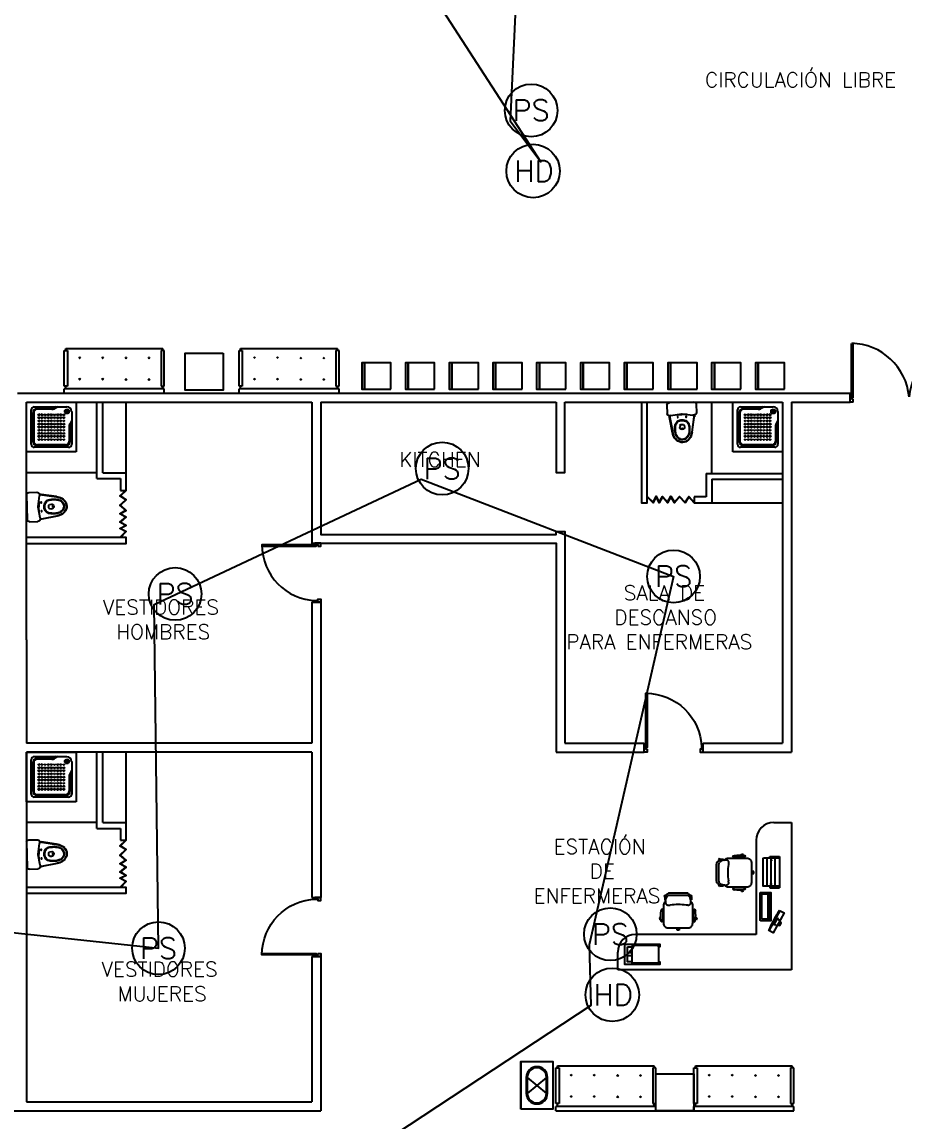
# Model space of a CAD drawing. Header units: metres. Extents: x -39 to 21688, y -24 to 9022.
# Drawn here: x 329.04 to 344.03, y 16.31 to 35 of the extents above; entities that cross this region are included whole.
import ezdxf
from ezdxf.enums import TextEntityAlignment as Align

# ---------------------------------------------------------------- set-up
doc = ezdxf.new("R2010")
doc.units = ezdxf.units.M
doc.header["$MEASUREMENT"] = 0
for name, color, linetype in [('AN-TEXTO', 3, 'Continuous'), ('AR-MOBILIRIO', 1, 'Continuous'), ('AR-MUROS', 6, 'Continuous'), ('AR-PUERTAS', 2, 'Continuous'), ('AR-VENTANAS', 2, 'Continuous'), ('MOBI', 7, 'Continuous'), ('MOBILIARIO', 42, 'Continuous'), ('S.H.', 2, 'Continuous')]:
    doc.layers.add(name, color=color, linetype=linetype)
doc.styles.add('REGULAR-2.5', font='romans.shx', dxfattribs={"height": 2.5})
doc.styles.add('ROMANS', font='romans.shx', dxfattribs={"width": 0.75})

# ---------------------------------------------------------------- blocks, each defined once
blk = doc.blocks.new('O-27')
for p, q in [((-0.269, 0.183), (-0.269, 0.209)), ((-0.269, 0.209), (-0.103, 0.209)), ((-0.103, -0.324), (-0.103, 0.209)), ((-0.385, 0.173), (-0.385, -0.289)), ((-0.103, 0.183), (-0.375, 0.183)), ((-0.315, 0.183), (-0.315, -0.299)), ((-0.253, 0.15), (-0.253, 0.133)), ((-0.242, 0.15), (-0.253, 0.15)), ((-0.242, 0.133), (-0.253, 0.133)), ((-0.25, 0.183), (-0.25, 0.15)), ((-0.25, 0.133), (-0.25, -0.248)), ((-0.247, 0.183), (-0.247, 0.15)), ((-0.247, 0.133), (-0.247, -0.248)), ((-0.242, 0.15), (-0.242, 0.133)), ((-0.186, -0.299), (-0.186, 0.183)), ((-0.375, -0.299), (-0.103, -0.299)), ((-0.269, -0.299), (-0.269, -0.324)), ((-0.269, -0.324), (-0.103, -0.324)), ((-0.242, -0.248), (-0.253, -0.248)), ((-0.253, -0.265), (-0.253, -0.248)), ((-0.242, -0.265), (-0.253, -0.265)), ((-0.25, -0.265), (-0.25, -0.299)), ((-0.247, -0.265), (-0.247, -0.299)), ((-0.242, -0.265), (-0.242, -0.248))]:
    blk.add_line(p, q)
for centre, start, end in [((-0.375, 0.173), 90, 180), ((-0.375, -0.289), 180, 270)]:
    blk.add_arc(centre, 0.01, start, end)
blk = doc.blocks.new('A$C43F37C80')
at = {"layer": 'AR-MOBILIRIO'}
blk.add_line((0.15, 0.482), (0.15, 0), dxfattribs=at)
blk.add_lwpolyline([(0, 0.01), (0, 0.472, -0.414214), (0.01, 0.482), (0.18, 0.482), (0.18, 0), (0.01, 0, -0.414214), (0, 0.01, -1)], format="xyb", dxfattribs=at)
blk.add_lwpolyline([(0.02, 0.03), (0.136, 0.03), (0.136, 0.452), (0.02, 0.452)], close=True, dxfattribs=at)
blk = doc.blocks.new('A$C714463F3')
at = {"layer": 'AR-MOBILIRIO'}
blk.add_line((0.007, 0.036), (0.194, 0.376), dxfattribs=at)
blk.add_lwpolyline([(0.186, 0.38), (0.26, 0.34), (0.073, 0), (0, 0.04), (0.186, 0.38)], dxfattribs=at)
blk.add_lwpolyline([(0.148, 0.251), (0.089, 0.143), (0.189, 0.125), (0.211, 0.165)], close=True, dxfattribs=at)
blk.add_arc((1.157, -0.374), 1.229, 142.1836, 160.3243, dxfattribs=at)
blk = doc.blocks.new('Silla Ejecutiva 001')
at = {"layer": 'AR-MOBILIRIO'}
for p, q in [((-0.016, 0.59), (-0.016, 0.631)), ((-0.016, 0.631), (0.017, 0.631)), ((0.017, 0.631), (0.017, 0.59)), ((-0.319, 0.422), (-0.308, 0.455)), ((-0.297, 0.415), (-0.319, 0.422)), ((-0.308, 0.455), (-0.294, 0.45)), ((-0.257, 0.436), (-0.247, 0.433)), ((-0.247, 0.398), (-0.254, 0.4)), ((0.258, 0.436), (0.248, 0.433)), ((0.248, 0.398), (0.255, 0.4)), ((0.309, 0.455), (0.295, 0.45)), ((0.298, 0.415), (0.32, 0.422)), ((0.32, 0.422), (0.309, 0.455)), ((-0.164, 0.204), (-0.138, 0.204)), ((0.164, 0.204), (0.138, 0.204)), ((-0.224, 0.07), (-0.238, 0.051)), ((-0.238, 0.051), (-0.211, 0.031)), ((-0.226, 0.117), (-0.21, 0.117)), ((-0.226, 0.117), (-0.179, 0.049)), ((-0.226, 0.072), (-0.226, 0.117)), ((-0.18, 0.01), (-0.226, 0.072)), ((-0.214, 0.133), (-0.202, 0.083)), ((-0.211, 0.031), (-0.203, 0.041)), ((-0.143, 0), (0.143, 0)), ((-0.133, 0.038), (0.133, 0.038)), ((0.226, 0.117), (0.179, 0.049)), ((0.18, 0.01), (0.226, 0.072)), ((0.214, 0.133), (0.202, 0.083)), ((0.211, 0.031), (0.203, 0.041)), ((0.226, 0.117), (0.21, 0.117)), ((0.238, 0.051), (0.211, 0.031)), ((0.224, 0.07), (0.238, 0.051)), ((0.226, 0.072), (0.226, 0.117))]:
    blk.add_line(p, q, dxfattribs=at)
for points in [[(0.248, 0.202), (0.248, 0.513, 0.414214), (0.171, 0.59), (-0.17, 0.59, 0.414214), (-0.247, 0.513), (-0.247, 0.202, 0.235066), (-0.216, 0.141, 0.235066)], [(0.216, 0.14, 0.240352), (0.248, 0.202)]]:
    blk.add_lwpolyline(points, format="xyb", dxfattribs=at)
for centre, radius, start, end in [((0.256, 0.381), 0.554, 171.8383, 188.1617), ((-0.808, 0.381), 0.554, 351.8383, 8.1617), ((0.809, 0.381), 0.554, 171.8383, 188.1617), ((-0.255, 0.381), 0.554, 351.8383, 8.1617), ((-0.167, 0.153), 0.051, 86.8491, 202.9184), ((0, 1.174), 0.979, 261.9043, 278.0957), ((0.167, 0.153), 0.051, 337.0816, 93.1509), ((-0.139, 0.085), 0.0846, 241.0116, 267.0775), ((-0.136, 0.129), 0.0906, 242.0679, 272.1656), ((0.136, 0.129), 0.0906, 267.8344, 297.9321), ((0.139, 0.085), 0.0846, 272.9225, 298.9884)]:
    blk.add_arc(centre, radius, start, end, dxfattribs=at)
for centre, major_axis in [((-0.276, 0.389), (0, 0.0994)), ((0.277, 0.373), (0, -0.0994))]:
    blk.add_ellipse(centre, major_axis=major_axis, ratio=0.234586, start_param=-0.780502, end_param=0.780502, dxfattribs=at)
at = {"layer": 'AR-MOBILIRIO', "extrusion": (0, 0, -1)}
for centre, major_axis in [((0.277, 0.389), (0, 0.0994)), ((-0.276, 0.373), (0, -0.0994))]:
    blk.add_ellipse(centre, major_axis=major_axis, ratio=0.234586, start_param=-0.780502, end_param=0.780502, dxfattribs=at)
blk = doc.blocks.new('A$C7D407643')
at = {"layer": 'AR-MOBILIRIO'}
for p, q in [((0.025, 0.55), (0.025, 0.145)), ((0.15, 0.12), (0.15, 0.05)), ((0.2, 0.12), (0.2, 0.05))]:
    blk.add_line(p, q, dxfattribs=at)
for points in [[(0.35, 0), (0.35, 0.6), (0.3, 0.6), (0.3, 0.575), (0.05, 0.575), (0.05, 0.6), (0, 0.6), (0, 0)], [(0.3, 0.05), (0.3, 0.12), (0.05, 0.12), (0.05, 0.05)]]:
    blk.add_lwpolyline(points, close=True, dxfattribs=at)
blk.add_lwpolyline([(0.3, 0.575, -0.414214), (0.325, 0.55), (0.325, 0.145, -0.414214), (0.3, 0.12)], format="xyb", dxfattribs=at)
blk.add_arc((0.05, 0.145), 0.025, 180, 270, dxfattribs=at)
at = {"layer": 'MOBILIARIO'}
blk.add_arc((0.05, 0.55), 0.025, 90, 180, dxfattribs=at)
blk = doc.blocks.new('rr')
at = {"layer": 'AR-MOBILIRIO'}
for p, q in [((1888.613, 1035.56), (1888.613, 1038.06)), ((1888.613, 1038.06), (1891.563, 1038.06)), ((1891.563, 1038.06), (1891.563, 1037.76)), ((1889.213, 1035.86), (1889.213, 1037.46)), ((1889.213, 1037.46), (1891.263, 1037.46)), ((1888.913, 1035.56), (1888.613, 1035.56))]:
    blk.add_line(p, q, dxfattribs=at)
for centre in [(1891.263, 1037.76), (1888.913, 1035.86)]:
    blk.add_arc(centre, 0.3, 270, 360, dxfattribs=at)
at = {"layer": 'AR-MOBILIRIO', "xscale": -1, "rotation": 90}
blk.add_blockref('A$C7D407643', (1891.446, 1037.973), dxfattribs=at)
at = {"layer": 'AR-MOBILIRIO', "rotation": 180}
for name, p in [('A$C714463F3', (1888.998, 1037.435)), ('A$C43F37C80', (1889.143, 1037.227))]:
    blk.add_blockref(name, p, dxfattribs=at)
at = {"layer": 'AR-MOBILIRIO', "ltscale": 0.1}
blk.add_blockref('Silla Ejecutiva 001', (1890.537, 1036.758), dxfattribs=at)
at = {"layer": 'AR-MOBILIRIO', "xscale": -1}
blk.add_blockref('O-27', (1888.709, 1036.46), dxfattribs=at)
at = {"layer": 'AR-MOBILIRIO', "ltscale": 0.1, "xscale": -1, "rotation": 90}
blk.add_blockref('Silla Ejecutiva 001', (1889.883, 1036.41), dxfattribs=at)
blk = doc.blocks.new('AR-PUERTA ACORDION')
at = {"layer": 'AR-PUERTAS'}
blk.add_lwpolyline([(-0.386, 0.049), (-0.288, -0.046), (-0.235, 0.057), (-0.185, -0.044), (-0.129, 0.054), (-0.046, -0.045), (0.01, 0.056), (0.073, -0.046), (0.158, 0.053), (0.252, -0.046), (0.317, 0.054), (0.41, -0.047), (0.41, -0.054), (0.318, 0.046), (0.253, -0.054), (0.158, 0.046), (0.072, -0.054), (0.01, 0.046), (-0.045, -0.054), (-0.128, 0.046), (-0.185, -0.054), (-0.235, 0.046), (-0.287, -0.054), (-0.39, 0.046)], close=True, dxfattribs=at)
blk = doc.blocks.new('111111')
at = {"layer": 'AR-PUERTAS', "linetype": 'Continuous'}
for p, q in [((254.317, 121.561), (254.317, 122.51)), ((254.342, 121.586), (254.342, 122.51)), ((256.267, 122.51), (256.242, 122.51)), ((256.242, 121.586), (256.242, 122.51)), ((256.267, 121.561), (256.267, 122.51)), ((254.292, 121.511), (254.292, 121.611)), ((254.317, 121.611), (254.292, 121.611)), ((254.342, 121.511), (254.292, 121.511)), ((254.342, 121.586), (254.317, 121.586)), ((254.342, 121.561), (254.317, 121.561)), ((254.342, 121.511), (254.342, 121.561)), ((256.242, 121.586), (256.267, 121.586)), ((256.242, 121.511), (256.242, 121.561)), ((256.242, 121.561), (256.267, 121.561)), ((256.242, 121.511), (256.292, 121.511)), ((256.267, 121.611), (256.292, 121.611)), ((256.292, 121.511), (256.292, 121.611))]:
    blk.add_line(p, q, dxfattribs=at)
for centre, start, end in [((254.297, 121.512), 5.0221, 88.847), ((256.287, 121.512), 91.153, 174.9779)]:
    blk.add_arc(centre, 0.999, start, end, dxfattribs=at)
blk = doc.blocks.new('AR-PUERTA 1')
at = {"layer": 'AR-PUERTAS', "linetype": 'Continuous'}
for points in [[(0.954, 0.033), (0.954, 0.958), (0.929, 0.958), (0.929, 0.033)], [(0.004, 0.058), (0.004, 0.008), (0.029, 0.008), (0.029, -0.042), (-0.021, -0.042), (-0.021, 0.058)], [(0.929, 0.008), (0.929, -0.042), (0.979, -0.042), (0.979, 0.058), (0.954, 0.058), (0.954, 0.008)]]:
    blk.add_lwpolyline(points, close=True, dxfattribs=at)
blk.add_arc((0.954, 0.008), 0.949, 89.9989, 178.4932, dxfattribs=at)
blk = doc.blocks.new('silla')
for points in [[(-0.225, -0.023), (0.225, -0.023), (0.225, 0.023), (-0.225, 0.023)], [(-0.225, -0.473), (0.225, -0.473), (0.225, -0.023), (-0.225, -0.023)]]:
    blk.add_lwpolyline(points, close=True)
blk = doc.blocks.new('*U114')
at = {"layer": 'AR-MOBILIRIO'}
blk.add_blockref('silla', (0, 0.225), dxfattribs=at)
blk = doc.blocks.new('*U115')
at = {"layer": 'AR-MUROS', "color": 0, "linetype": 'ByBlock', "lineweight": -2}
for p in [(0, 6.691), (0, 5.948), (0, 5.204), (0, 4.461), (0, 3.717), (0, 2.974), (0, 2.23), (0, 1.487), (0, 0.743), (0, 0)]:
    blk.add_blockref('*U114', p, dxfattribs=at)
blk = doc.blocks.new('mueb')
at = {"layer": 'AR-MOBILIRIO'}
for p, q in [((354.197, 187.284), (354.197, 187.21)), ((355.897, 187.284), (354.197, 187.284)), ((355.897, 187.284), (355.897, 187.21)), ((354.197, 187.21), (355.897, 187.21)), ((354.251, 187.161), (354.197, 187.161)), ((354.197, 187.161), (354.197, 186.556)), ((354.224, 187.21), (354.224, 187.161)), ((354.251, 186.556), (354.251, 187.161)), ((355.842, 187.161), (355.897, 187.161)), ((355.842, 186.556), (355.842, 187.161)), ((355.87, 187.21), (355.87, 187.161)), ((355.897, 187.161), (355.897, 186.556)), ((354.468, 187.058), (354.444, 187.033)), ((354.468, 187.033), (354.444, 187.058)), ((354.859, 187.058), (354.834, 187.033)), ((354.859, 187.033), (354.834, 187.058)), ((355.232, 187.033), (355.257, 187.058)), ((355.232, 187.058), (355.257, 187.033)), ((355.623, 187.033), (355.647, 187.058)), ((355.623, 187.058), (355.647, 187.033)), ((354.197, 186.556), (354.251, 186.556)), ((354.197, 186.556), (354.251, 186.556)), ((354.224, 186.556), (354.224, 186.52)), ((354.224, 186.556), (354.224, 186.52)), ((355.87, 186.52), (354.224, 186.52)), ((354.468, 186.67), (354.444, 186.695)), ((354.468, 186.695), (354.444, 186.67)), ((354.859, 186.695), (354.834, 186.67)), ((354.859, 186.67), (354.834, 186.695)), ((355.232, 186.67), (355.257, 186.695)), ((355.232, 186.695), (355.257, 186.67)), ((355.623, 186.695), (355.647, 186.67)), ((355.623, 186.67), (355.647, 186.695)), ((355.897, 186.556), (355.842, 186.556)), ((355.87, 186.556), (355.87, 186.52))]:
    blk.add_line(p, q, dxfattribs=at)
blk = doc.blocks.new('LIXO')
at = {"layer": 'AR-MOBILIRIO'}
blk.add_line((24.554, 5.55), (24.554, 4.875), dxfattribs=at)
at = {"layer": 'AR-MOBILIRIO', "color": 18, "true_color": 0x000000}
for p, q in [((24.644, 5.325), (24.914, 5.1)), ((24.914, 5.325), (24.644, 5.1))]:
    blk.add_line(p, q, dxfattribs=at)
blk.add_lwpolyline([(24.554, 4.875), (24.554, 5.55), (25.004, 5.55), (25.004, 4.875)], close=True, dxfattribs=at)
for points in [[(24.629, 5.325), (24.629, 5.1, 1), (24.929, 5.1), (24.929, 5.325, 1)], [(24.644, 5.325), (24.644, 5.1, 1), (24.914, 5.1), (24.914, 5.325, 1)]]:
    blk.add_lwpolyline(points, format="xyb", close=True, dxfattribs=at)
blk = doc.blocks.new('1p-toppiece')
at = {"layer": 'AR-MOBILIRIO'}
for p, q in [((-0.532, 0.174), (-0.265, 0.22)), ((-0.232, 0.219), (-0.531, 0.169)), ((-0.232, 0.22), (-0.232, 0.195)), ((-0.205, 0.008), (-0.232, 0.195)), ((-0.047, 0.26), (-0.192, 0.26)), ((-0.007, 0.22), (-0.007, -0.214)), ((-0.485, 0.003), (-0.485, 0.003)), ((-0.485, 0.003), (-0.485, 0.003)), ((-0.485, 0.003), (-0.485, 0.003)), ((-0.485, 0.003), (-0.485, 0.003)), ((-0.485, 0.003), (-0.485, 0.003)), ((-0.485, 0.003), (-0.485, 0.003)), ((-0.485, 0.003), (-0.485, 0.003)), ((-0.485, 0.003), (-0.485, 0.003)), ((-0.406, 0.039), (-0.443, 0.044)), ((-0.218, 0.098), (-0.218, 0.003)), ((-0.218, -0.093), (-0.218, 0.003)), ((-0.532, -0.169), (-0.265, -0.215)), ((-0.232, -0.214), (-0.531, -0.163)), ((-0.406, -0.034), (-0.443, -0.039)), ((-0.232, -0.189), (-0.205, -0.003)), ((-0.232, -0.189), (-0.232, -0.214)), ((-0.047, -0.254), (-0.192, -0.254))]:
    blk.add_line(p, q, dxfattribs=at)
blk.add_lwpolyline([(-0.467, -0.009, 0.139005), (-0.464, -0.009, 0.107089), (-0.461, -0.006, 0.080212), (-0.46, -0.002, 0.06796), (-0.459, 0.003, 0.06796), (-0.46, 0.007, 0.080212), (-0.461, 0.011, 0.107089), (-0.464, 0.014, 0.139005), (-0.467, 0.015, 0.139005), (-0.47, 0.014, 0.107089), (-0.473, 0.011, 0.080212), (-0.474, 0.007, 0.06796), (-0.475, 0.003, 0.06796), (-0.474, -0.002, 0.080212), (-0.473, -0.006, 0.107089), (-0.47, -0.009, 0.139005)], format="xyb", close=True, dxfattribs=at)
for centre in [(-0.26, 0.078), (-0.26, -0.072)]:
    blk.add_circle(centre, 0.008, dxfattribs=at)
for centre, radius, start, end in [((-0.24, 0.073), 0.15, 87.0389, 99.7929), ((-0.192, 0.22), 0.04, 90, 180), ((-0.047, 0.22), 0.04, 0, 90), ((-0.545, -0.004), 0.165, 137.5273, 177.8064), ((-0.545, 0.009), 0.165, 182.1936, 222.4727), ((-0.545, -0.004), 0.159, 137.1746, 177.7477), ((-0.545, 0.009), 0.159, 182.2523, 222.8254), ((-0.518, -0.034), 0.206, 106.927, 136.493), ((-0.541, -0.003), 0.122, 134.1142, 177.24), ((-0.541, 0.008), 0.122, 182.76, 225.8858), ((-0.518, -0.034), 0.2, 106.5054, 136.1127), ((-0.541, -0.003), 0.115, 133.4423, 177.1285), ((-0.541, 0.008), 0.115, 182.8715, 226.5577), ((-0.519, -0.031), 0.157, 102.7254, 132.8308), ((-0.52, -0.03), 0.15, 101.8667, 132.1155), ((-0.482, -0.117), 0.296, 99.7929, 108.8085), ((-0.482, -0.12), 0.292, 99.5848, 108.4322), ((-0.482, -0.148), 0.279, 90.6669, 104.9929), ((-0.482, -0.156), 0.281, 90.6819, 104.1933), ((-0.474, -0.297), 0.428, 81.7587, 91.4179), ((-0.488, -0.362), 0.487, 81.705, 89.6761), ((-0.434, 0.003), 0.0456, 126.1832, 180), ((-0.434, 0.003), 0.0456, 180, 233.8168), ((-0.447, 0.019), 0.025, 82.2348, 126.1832), ((-0.434, -0.002), 0.123, 44.007, 82.2929), ((-0.431, -0.004), 0.132, 44.3018, 82.295), ((-0.408, 0.024), 0.015, 13.7696, 82.2348), ((-0.495, 0.003), 0.105, 0, 13.7696), ((-0.495, 0.003), 0.105, 346.2304, 0), ((-0.46, 0.006), 0.138, 358.6352, 34.0042), ((-0.46, -0.001), 0.138, 325.9958, 1.3648), ((-0.441, 0.008), 0.132, 357.4666, 37.446), ((-0.441, -0.003), 0.132, 322.554, 2.5334), ((-0.244, 0.003), 0.04, 351.6776, 8.3142), ((-0.518, 0.039), 0.206, 223.507, 253.073), ((-0.518, 0.039), 0.2, 223.8873, 253.4946), ((-0.519, 0.036), 0.157, 227.1692, 257.2746), ((-0.52, 0.036), 0.15, 227.8845, 258.1333), ((-0.482, 0.122), 0.296, 251.1915, 260.2071), ((-0.482, 0.125), 0.292, 251.5678, 260.4152), ((-0.482, 0.153), 0.279, 255.0071, 269.3331), ((-0.482, 0.161), 0.281, 255.8067, 269.3181), ((-0.488, 0.368), 0.487, 270.3239, 278.295), ((-0.474, 0.302), 0.428, 268.5821, 278.2413), ((-0.447, -0.014), 0.025, 233.8168, 277.7652), ((-0.434, 0.007), 0.123, 277.7071, 315.993), ((-0.431, 0.009), 0.132, 277.705, 315.6982), ((-0.408, -0.019), 0.015, 277.7652, 346.2304), ((-0.24, -0.067), 0.15, 260.2071, 272.966), ((-0.192, -0.214), 0.04, 180, 270), ((-0.047, -0.214), 0.04, 270, 360)]:
    blk.add_arc(centre, radius, start, end, dxfattribs=at)
blk = doc.blocks.new('A$C05366594')
at = {"layer": 'AR-MOBILIRIO', "linetype": 'Continuous'}
for p, q in [((0, 0), (0, 0.72)), ((0, 0.72), (0.72, 0.72)), ((0.113, 0.653), (0.585, 0.653)), ((0.428, 0.653), (0.397, 0.637)), ((0.72, 0.72), (0.72, 0)), ((0.068, 0.113), (0.068, 0.608)), ((0.09, 0.563), (0.09, 0.158)), ((0.367, 0.63), (0.158, 0.63)), ((0.653, 0.585), (0.653, 0.113)), ((0.63, 0.367), (0.63, 0.158)), ((0.653, 0.428), (0.637, 0.397)), ((0.72, 0), (0, 0)), ((0.608, 0.068), (0.113, 0.068)), ((0.563, 0.09), (0.158, 0.09))]:
    blk.add_line(p, q, dxfattribs=at)
at = {"layer": 'AR-MOBILIRIO', "color": 250}
for p, q in [((0.458, 0.653), (0.403, 0.625)), ((0.104, 0.563), (0.104, 0.158)), ((0.367, 0.617), (0.158, 0.617)), ((0.617, 0.367), (0.617, 0.158)), ((0.653, 0.458), (0.625, 0.403)), ((0.563, 0.104), (0.158, 0.104))]:
    blk.add_line(p, q, dxfattribs=at)
at = {"layer": 'AR-MOBILIRIO', "linetype": 'Continuous'}
for centre, major_axis, start_param, end_param in [((0.113, 0.608), (0.0318, 0.0318), 0.785398, 2.356194), ((0.367, 0.698), (0.0477, 0.0477), 3.926991, 4.390638), ((0.585, 0.585), (0.0477, 0.0477), 5.497787, 7.068583), ((0.158, 0.563), (0.0477, 0.0477), 0.785398, 2.356194), ((0.698, 0.367), (-0.0477, 0.0477), 0.321751, 0.785398), ((0.113, 0.113), (-0.0318, 0.0318), 0.785398, 2.356194), ((0.158, 0.158), (-0.0477, 0.0477), 0.785398, 2.356194), ((0.158, 0.158), (-0.0477, 0.0477), 0.785398, 2.356194), ((0.563, 0.158), (0.0477, 0.0477), 3.926991, 5.497787), ((0.608, 0.113), (-0.0318, 0.0318), 2.356194, 3.926991)]:
    blk.add_ellipse(centre, major_axis=major_axis, ratio=1, start_param=start_param, end_param=end_param, dxfattribs=at)
at = {"layer": 'AR-MOBILIRIO', "color": 250}
for centre, major_axis, start_param, end_param in [((0.158, 0.563), (-0.0382, 0.0382), -0.785398, 0.785398), ((0.18, 0.54), (-0.00636, 0.00636), -0.785398, 5.497787), ((0.18, 0.495), (-0.00636, 0.00636), -0.785398, 5.497787), ((0.225, 0.54), (0.00636, 0.00636), 0.785398, 7.068583), ((0.225, 0.495), (0.00636, 0.00636), 0.785398, 7.068583), ((0.27, 0.54), (0.00636, 0.00636), 0.785398, 7.068583), ((0.27, 0.495), (0.00636, 0.00636), 0.785398, 7.068583), ((0.315, 0.54), (-0.00636, 0.00636), -0.785398, 5.497787), ((0.315, 0.495), (-0.00636, 0.00636), -0.785398, 5.497787), ((0.36, 0.54), (-0.00636, 0.00636), -0.785398, 5.497787), ((0.36, 0.495), (-0.00636, 0.00636), -0.785398, 5.497787), ((0.367, 0.698), (0.0573, 0.0573), 3.926991, 4.390638), ((0.405, 0.54), (-0.00636, 0.00636), -0.785398, 5.497787), ((0.405, 0.495), (-0.00636, 0.00636), -0.785398, 5.497787), ((0.45, 0.54), (0.00636, 0.00636), 0.785398, 7.068583), ((0.45, 0.495), (0.00636, 0.00636), 0.785398, 7.068583), ((0.495, 0.54), (0.00636, 0.00636), 0.785398, 7.068583), ((0.495, 0.495), (0.00636, 0.00636), 0.785398, 7.068583), ((0.54, 0.54), (-0.00636, 0.00636), -0.785398, 5.497787), ((0.54, 0.495), (-0.00636, 0.00636), -0.785398, 5.497787), ((0.585, 0.585), (0.0223, 0.0223), 0.785398, 7.068583), ((0.585, 0.585), (-0.00955, 0.00955), -0.785398, 5.497787), ((0.576, 0.585), (0.00286, 0.00286), 0.785398, 7.068583), ((0.581, 0.592), (0.00286, 0.00286), 0.785398, 7.068583), ((0.581, 0.578), (0.00286, 0.00286), 0.785398, 7.068583), ((0.589, 0.592), (0.00286, 0.00286), 0.785398, 7.068583), ((0.589, 0.578), (0.00286, 0.00286), 0.785398, 7.068583), ((0.594, 0.585), (0.00286, 0.00286), 0.785398, 7.068583), ((0.18, 0.45), (-0.00636, 0.00636), -0.785398, 5.497787), ((0.18, 0.405), (-0.00636, 0.00636), -0.785398, 5.497787), ((0.18, 0.36), (-0.00636, 0.00636), -0.785398, 5.497787), ((0.18, 0.315), (-0.00636, 0.00636), -0.785398, 5.497787), ((0.225, 0.45), (0.00636, 0.00636), 0.785398, 7.068583), ((0.225, 0.405), (0.00636, 0.00636), 0.785398, 7.068583), ((0.225, 0.36), (0.00636, 0.00636), 0.785398, 7.068583), ((0.225, 0.315), (0.00636, 0.00636), 0.785398, 7.068583), ((0.27, 0.45), (0.00636, 0.00636), 0.785398, 7.068583), ((0.27, 0.405), (0.00636, 0.00636), 0.785398, 7.068583), ((0.27, 0.36), (0.00636, 0.00636), 0.785398, 7.068583), ((0.27, 0.315), (0.00636, 0.00636), 0.785398, 7.068583), ((0.315, 0.45), (-0.00636, 0.00636), -0.785398, 5.497787), ((0.315, 0.36), (-0.00636, 0.00636), -0.785398, 5.497787), ((0.315, 0.315), (-0.00636, 0.00636), -0.785398, 5.497787), ((0.315, 0.405), (-0.00636, 0.00636), -0.785398, 5.497787), ((0.36, 0.45), (-0.00636, 0.00636), -0.785398, 5.497787), ((0.36, 0.405), (-0.00636, 0.00636), -0.785398, 5.497787), ((0.36, 0.36), (-0.00636, 0.00636), -0.785398, 5.497787), ((0.36, 0.315), (-0.00636, 0.00636), -0.785398, 5.497787), ((0.405, 0.45), (-0.00636, 0.00636), -0.785398, 5.497787), ((0.405, 0.405), (-0.00636, 0.00636), -0.785398, 5.497787), ((0.405, 0.36), (-0.00636, 0.00636), -0.785398, 5.497787), ((0.405, 0.315), (-0.00636, 0.00636), -0.785398, 5.497787), ((0.45, 0.45), (0.00636, 0.00636), 0.785398, 7.068583), ((0.45, 0.405), (0.00636, 0.00636), 0.785398, 7.068583), ((0.45, 0.36), (0.00636, 0.00636), 0.785398, 7.068583), ((0.45, 0.315), (0.00636, 0.00636), 0.785398, 7.068583), ((0.495, 0.45), (0.00636, 0.00636), 0.785398, 7.068583), ((0.495, 0.405), (0.00636, 0.00636), 0.785398, 7.068583), ((0.495, 0.36), (0.00636, 0.00636), 0.785398, 7.068583), ((0.495, 0.315), (0.00636, 0.00636), 0.785398, 7.068583), ((0.54, 0.45), (-0.00636, 0.00636), -0.785398, 5.497787), ((0.54, 0.36), (-0.00636, 0.00636), -0.785398, 5.497787), ((0.54, 0.315), (-0.00636, 0.00636), -0.785398, 5.497787), ((0.54, 0.405), (-0.00636, 0.00636), -0.785398, 5.497787), ((0.698, 0.367), (-0.0573, 0.0573), 0.321751, 0.785398), ((0.18, 0.27), (-0.00636, 0.00636), -0.785398, 5.497787), ((0.18, 0.225), (-0.00636, 0.00636), -0.785398, 5.497787), ((0.18, 0.18), (-0.00636, 0.00636), -0.785398, 5.497787), ((0.225, 0.27), (0.00636, 0.00636), 0.785398, 7.068583), ((0.225, 0.225), (0.00636, 0.00636), 0.785398, 7.068583), ((0.225, 0.18), (0.00636, 0.00636), 0.785398, 7.068583), ((0.27, 0.27), (0.00636, 0.00636), 0.785398, 7.068583), ((0.27, 0.225), (0.00636, 0.00636), 0.785398, 7.068583), ((0.27, 0.18), (0.00636, 0.00636), 0.785398, 7.068583), ((0.315, 0.27), (-0.00636, 0.00636), -0.785398, 5.497787), ((0.315, 0.225), (-0.00636, 0.00636), -0.785398, 5.497787), ((0.315, 0.18), (-0.00636, 0.00636), -0.785398, 5.497787), ((0.36, 0.27), (-0.00636, 0.00636), -0.785398, 5.497787), ((0.36, 0.225), (-0.00636, 0.00636), -0.785398, 5.497787), ((0.36, 0.18), (-0.00636, 0.00636), -0.785398, 5.497787), ((0.405, 0.27), (-0.00636, 0.00636), -0.785398, 5.497787), ((0.405, 0.225), (-0.00636, 0.00636), -0.785398, 5.497787), ((0.405, 0.18), (-0.00636, 0.00636), -0.785398, 5.497787), ((0.45, 0.27), (0.00636, 0.00636), 0.785398, 7.068583), ((0.45, 0.225), (0.00636, 0.00636), 0.785398, 7.068583), ((0.45, 0.18), (0.00636, 0.00636), 0.785398, 7.068583), ((0.495, 0.27), (0.00636, 0.00636), 0.785398, 7.068583), ((0.495, 0.225), (0.00636, 0.00636), 0.785398, 7.068583), ((0.495, 0.18), (0.00636, 0.00636), 0.785398, 7.068583), ((0.54, 0.27), (-0.00636, 0.00636), -0.785398, 5.497787), ((0.54, 0.225), (-0.00636, 0.00636), -0.785398, 5.497787), ((0.54, 0.18), (-0.00636, 0.00636), -0.785398, 5.497787), ((0.158, 0.158), (-0.0382, 0.0382), 0.785398, 2.356194), ((0.158, 0.158), (0.0382, 0.0382), 2.356194, 3.926991), ((0.563, 0.158), (0.0382, 0.0382), 3.926991, 5.497787)]:
    blk.add_ellipse(centre, major_axis=major_axis, ratio=1, start_param=start_param, end_param=end_param, dxfattribs=at)
blk = doc.blocks.new('PS SENSOR')
at = {"ltscale": 8}
blk.add_circle((0, 0), 20.42, dxfattribs=at)
at = {"ltscale": 8, "style": 'ROMANS'}
blk.add_text('PS', height=16.335, dxfattribs=at).set_placement((0, 0), align=Align.MIDDLE)
blk = doc.blocks.new('HD SENSOR')
at = {"ltscale": 8}
blk.add_circle((-0.65, 0), 20.73, dxfattribs=at)
at = {"ltscale": 8, "style": 'ROMANS'}
blk.add_text('HD', height=16.585, dxfattribs=at).set_placement((0, 0), align=Align.MIDDLE)

msp = doc.modelspace()

# ---------------------------------------------------------------- linework, layer by layer
at = {"layer": 'AR-MOBILIRIO'}
for points in [[(332.45746, 29.36856), (332.45746, 28.74381), (331.81247, 28.74381), (331.81247, 29.36856)], [(340.45514, 17.12481), (340.45514, 16.50006), (339.81014, 16.50006), (339.81014, 17.12481)]]:
    msp.add_lwpolyline(points, close=True, dxfattribs=at)
at = {"layer": 'AR-MUROS'}
for p, q in [((328.96348, 28.68913), (342.11348, 28.68913)), ((329.11348, 28.53913), (333.96348, 28.53913)), ((329.11348, 24.50006), (329.11348, 28.53913)), ((330.31069, 27.23913), (330.31069, 28.53913)), ((330.41069, 27.33913), (330.41069, 28.53913)), ((330.8098, 27.33913), (330.8098, 28.53913)), ((334.11348, 28.53913), (338.11348, 28.53913)), ((338.26348, 28.53913), (341.96348, 28.53913)), ((330.8098, 27.03913), (330.8098, 27.33913)), ((340.66348, 27.32826), (341.96348, 27.32826)), ((330.7098, 27.23913), (330.7098, 27.03913)), ((340.76348, 27.22826), (341.96348, 27.22826)), ((330.7098, 27.03913), (330.8098, 27.03913)), ((340.66348, 26.92915), (340.46348, 26.92915)), ((340.46348, 26.92915), (340.46348, 26.82915)), ((340.46348, 26.82915), (340.76348, 26.82915)), ((340.76348, 26.82915), (341.96348, 26.82915)), ((330.31069, 21.2946), (330.31069, 22.5946)), ((330.41069, 21.3946), (330.41069, 22.5946)), ((330.8098, 21.3946), (330.8098, 22.5946)), ((330.8098, 21.0946), (330.8098, 21.3946)), ((330.7098, 21.2946), (330.7098, 21.0946)), ((330.7098, 21.0946), (330.8098, 21.0946)), ((329.11348, 16.65006), (333.96348, 16.65006)), ((313.41348, 16.50006), (334.11348, 16.50006))]:
    msp.add_line(p, q, dxfattribs=at)
for points in [[(342.11348, 28.68913), (343.11348, 28.68913)], [(343.11348, 28.53913), (343.11348, 28.68913)], [(333.96348, 28.53913), (333.96348, 26.14186), (334.11348, 26.14186), (338.11348, 26.14186), (338.11348, 22.5946)], [(334.11348, 28.53913), (334.11348, 26.29186), (338.11348, 26.29186), (338.11348, 26.34277), (338.26348, 26.34277), (338.26348, 22.7446)], [(338.11348, 28.53913), (338.11348, 27.34277), (338.26348, 27.34277), (338.26348, 28.53913)], [(339.56348, 28.52826), (339.56348, 26.82915), (339.66348, 26.82915), (339.66348, 28.52826)], [(340.76348, 27.32826), (340.76348, 28.52826)], [(341.96348, 28.53913), (341.96348, 22.7446)], [(342.11348, 28.53913), (342.11348, 22.5946)], [(342.11348, 28.53913), (343.11348, 28.53913)], [(330.31069, 27.33913), (329.11069, 27.33913)], [(330.41069, 27.33913), (330.8098, 27.33913)], [(340.66348, 27.32826), (340.66348, 26.92915)], [(330.31069, 27.23913), (330.7098, 27.23913)], [(340.76348, 27.22826), (340.76348, 26.82915)], [(329.11069, 26.13913), (330.8098, 26.13913), (330.8098, 26.23913), (329.11069, 26.23913)], [(333.96348, 25.14186), (333.96348, 22.7446)], [(333.96348, 25.14186), (334.11348, 25.14186)], [(334.11348, 25.14186), (334.11348, 20.12233)], [(329.11348, 24.50006), (329.11348, 22.7446)], [(333.96348, 22.7446), (329.11348, 22.7446)], [(338.26348, 22.7446), (339.61348, 22.7446)], [(339.61348, 22.5946), (339.61348, 22.7446)], [(340.61348, 22.7446), (341.96348, 22.7446)], [(340.61348, 22.5946), (340.61348, 22.7446)], [(329.11348, 22.5946), (329.11348, 16.65006)], [(333.96348, 22.5946), (329.11348, 22.5946)], [(333.96348, 22.5946), (333.96348, 20.12233)], [(338.11348, 22.5946), (339.61348, 22.5946)], [(340.61348, 22.5946), (342.11348, 22.5946)], [(330.31069, 21.3946), (329.11069, 21.3946)], [(330.41069, 21.3946), (330.8098, 21.3946)], [(330.31069, 21.2946), (330.7098, 21.2946)], [(329.11069, 20.1946), (330.8098, 20.1946), (330.8098, 20.2946), (329.11069, 20.2946)], [(333.96348, 20.12233), (334.11348, 20.12233)], [(333.96348, 19.12233), (333.96348, 16.65006)], [(333.96348, 19.12233), (334.11348, 19.12233)], [(334.11348, 19.12233), (334.11348, 16.50006)], [(338.11039, 16.50006), (342.10729, 16.50006)]]:
    msp.add_lwpolyline(points, dxfattribs=at)
at = {"layer": 'AR-VENTANAS'}
for points in [[(346.54857, 37.16548), (341.49763, 44.18442), (341.95215, 38.27268), (337.30224, 44.19846), (337.53557, 37.64593), (337.33287, 33.31613), (337.85415, 32.62273), (332.44449, 40.98073), (328.3016, 41.06967), (329.59086, 36.19776), (326.14636, 44.17566), (323.17949, 33.31613), (323.20395, 32.28384), (311.64348, 37.77261)], [(318.77673, 14.45908), (320.77793, 20.39264), (331.35669, 19.26098), (331.28165, 25.10078), (335.82058, 27.23141), (340.11096, 25.57797), (338.67878, 19.32051), (338.70325, 18.28822), (332.29638, 14.07124)]]:
    msp.add_lwpolyline(points, dxfattribs=at)

# ---------------------------------------------------------------- block references
msp.add_blockref('111111', (88.82129, -92.97198))
at = {"rotation": 180}
for name, p in [('mueb', (685.65223, 215.97318)), ('mueb', (688.62354, 215.97318)), ('rr', (2230.72642, 1056.9558)), ('mueb', (694.00731, 203.78411)), ('mueb', (696.35181, 203.78411))]:
    msp.add_blockref(name, p, dxfattribs=at)
at = {"layer": 'AR-MOBILIRIO', "xscale": 1.176120000000083, "yscale": 1.176120000000083, "zscale": 1.176120000000083}
for p in [(329.11348, 27.69233), (341.11668, 27.69233), (329.11348, 21.74779)]:
    msp.add_blockref('A$C05366594', p, dxfattribs=at)
at = {"layer": 'AR-MUROS'}
for name, p, rotation in [('*U115', (341.74934, 28.98343), 90), ('AR-PUERTA 1', (334.07185, 25.16268), 90.00000000000001)]:
    msp.add_blockref(name, p, dxfattribs=dict(at, rotation=rotation))
at = {"layer": 'AR-MUROS', "xscale": -1}
msp.add_blockref('AR-PUERTA 1', (340.59267, 22.63623), dxfattribs=at)
at = {"layer": 'AR-MUROS', "xscale": -1, "rotation": 90}
msp.add_blockref('AR-PUERTA 1', (334.07185, 20.10151), dxfattribs=at)
at = {"layer": 'AR-PUERTAS', "xscale": 0.02191086110359542, "yscale": 0.02191086110359542, "zscale": 0.02191086110359542}
for name, p in [('PS SENSOR', (337.69079, 33.49508)), ('HD SENSOR', (337.73804, 32.46554)), ('PS SENSOR', (336.1785, 27.41036)), ('PS SENSOR', (340.11096, 25.57797)), ('PS SENSOR', (331.63956, 25.27973)), ('PS SENSOR', (339.03669, 19.49946)), ('PS SENSOR', (331.35669, 19.26098)), ('HD SENSOR', (339.08395, 18.46992))]:
    msp.add_blockref(name, p, dxfattribs=at)
at = {"layer": 'AR-VENTANAS', "rotation": 89.99999999999999}
for p in [(330.75553, 26.62888), (330.75553, 20.68434)]:
    msp.add_blockref('AR-PUERTA ACORDION', p, dxfattribs=at)
at = {"layer": 'AR-VENTANAS'}
msp.add_blockref('AR-PUERTA ACORDION', (340.05323, 26.88342), dxfattribs=at)
at = {"layer": 'MOBI', "xscale": 1.205302508291719, "yscale": 1.205302508291719, "zscale": 1.205302508291719}
msp.add_blockref('LIXO', (307.92182, 10.64875), dxfattribs=at)
at = {"layer": 'S.H.', "xscale": -0.9681450398693043, "yscale": 0.9681450398693042, "zscale": 0.9681450398693042}
for p, rotation in [((340.24357, 28.53913), 271.6335568053233), ((329.11348, 26.75114), 1.633556805323195), ((329.11434, 20.848), 1.633556805323195)]:
    msp.add_blockref('1p-toppiece', p, dxfattribs=dict(at, rotation=rotation))

# ---------------------------------------------------------------- texts
at = {"layer": 'AN-TEXTO', "char_height": 0.25, "attachment_point": 1, "style": 'REGULAR-2.5'}
for s, width, heights, insert in [('\\pi1.09558;CIRCULACIÓN LIBRE ', 5.7863988, [0.30966], (339.55139, 34.13998)), ('\\pi0.41331;KITCHEN', 2.2671057, [0.45647], (335.03501, 27.68771)), ('\\pi1.00063;SALA DE\\P\\pi0.83991;DESCANSO\\P\\pi0.02443;PARA ENFERMERAS', 3.5369651, [0], (338.26348, 25.42473)), ('\\pi0.69705;VESTIDORES \\P\\pi0.92324;HOMBRES', 3.5369651, [0], (329.71542, 25.18051)), ('\\pi0.44287;ESTACIÓN\\P\\pi1.05596;DE\\P\\pi0.10358;ENFERMERAS', 2.516687, [1.3044], (337.62878, 21.11164)), ('\\pi0.69705;VESTIDORES \\P\\pi0.97086;MUJERES', 3.5369651, [0], (329.69258, 19.02838))]:
    msp.add_mtext_dynamic_manual_height_columns(s, width=width, gutter_width=1.25, heights=heights, dxfattribs=dict(at, insert=insert))

doc.saveas('drawing.dxf')
